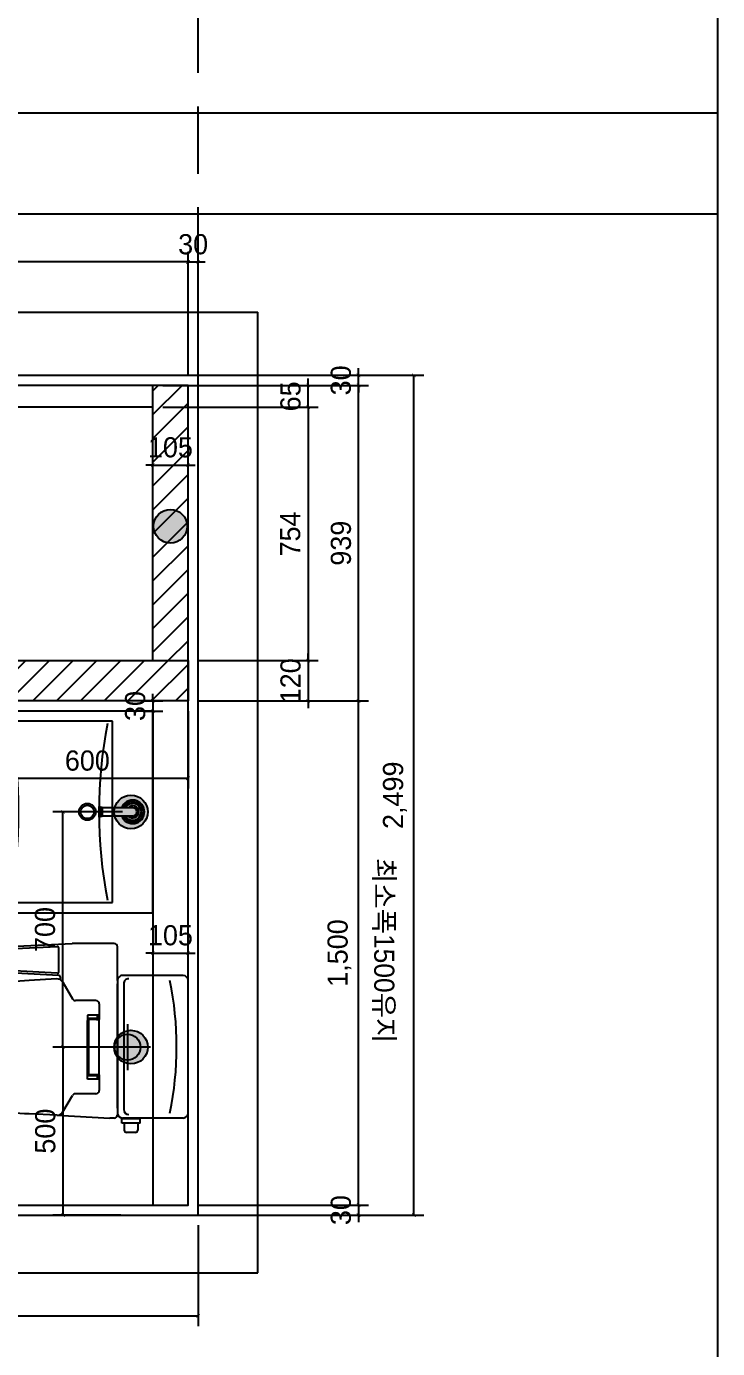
# Model space of a CAD drawing. Header units: inches. Extents: x 7740 to 83056, y -9304 to 75068.
# Drawn here: x 59339 to 61397, y 59578 to 63512 of the extents above; entities that cross this region are included whole.
import ezdxf
from ezdxf.enums import TextEntityAlignment as Align

# ---------------------------------------------------------------- set-up
doc = ezdxf.new("R2010")
doc.units = ezdxf.units.IN
doc.header["$LTSCALE"] = 50
doc.header["$MEASUREMENT"] = 0
doc.linetypes.add('DH-HID2', pattern=[1.2, 0.8, -0.4])
for name, color, linetype in [('0-ELC TEXT', 7, 'Continuous'), ('0-SHEET', 7, 'Continuous'), ('02-WAL', 2, 'Continuous'), ('03-WAL NEW', 3, 'Continuous'), ('06-FUR', 6, 'Continuous'), ('07-DIM', 5, 'Continuous'), ('07-DIM WAL', 5, 'Continuous'), ('9.보조선', 5, 'Continuous'), ('CO-BATH', 6, 'Continuous'), ('F-SYM', 7, 'Continuous'), ('FORM(YOURNAME)-11', 1, 'Continuous')]:
    doc.layers.add(name, color=color, linetype=linetype)
doc.styles.add('YOURNAME', font='HY울릉도M.TTF')
doc.styles.add('마감재', font='stylu.ttf')
doc.styles.add('코레일둥고', font='Korail_Round_Gothic_Medium.ttf')
doc.dimstyles.new('사본 벽치수 Copy of DIM-30', dxfattribs={"dimscale": 30, "dimtxt": 2, "dimasz": 0.7, "dimexe": 1, "dimexo": 1, "dimgap": 0.7, "dimtad": 1, "dimdec": 0, "dimzin": 1, "dimdsep": 46, "dimlunit": 6, "dimtxsty": '마감재', "dimblk": 'ARCHTICK', "dimcen": -0.09, "dimclrd": 256, "dimclre": 256, "dimclrt": 3, "dimadec": 0, "dimazin": 0, "dimtfac": 1, "dimtdec": 0, "dimtix": 1, "dimtmove": 2, "dimatfit": 0, "dimldrblk": 'ARCHTICK', "dimfxl": 0, "dimtolj": 1, "dimtzin": 0, "dimarcsym": 0})
pattern_1 = [(45, (17657.25, -843.75), (-35.35534, 35.35534), [])]

# ---------------------------------------------------------------- blocks, each defined once
blk = doc.blocks.new('FORM-PLAN')
at = {"layer": 'Defpoints', "color": 158}
blk.add_lwpolyline([(-69444, 53115), (-64, 53115), (-64, 1215), (-69444, 1215)], close=True, dxfattribs=at)
at = {"layer": 'FORM(YOURNAME)-11', "color": 3, "style": 'YOURNAME'}
for tag, height, p in [('1', 450, (9905, 18188)), ('2', 450, (9905, 17544)), ('3', 450, (9905, 16257)), ('4', 450, (9905, 14326)), ('5', 515, (9905, 12009)), ('6', 515, (9905, 9757)), ('7', 515, (9905, 7504)), ('8', 515, (9905, 5252)), ('9', 515, (9905, 2999)), ('10', 515, (5655, 811)), ('11', 515, (9905, 747)), ('12', 515, (5655, -1441)), ('13', 515, (9905, -1441))]:
    blk.add_attdef(tag, text='', height=height, dxfattribs=at).set_placement(p, align=Align.MIDDLE_RIGHT)
blk = doc.blocks.new('*U810')
at = {"layer": 'F-SYM', "xscale": 0.15, "yscale": 0.15, "zscale": 0.15}
blk.add_blockref('FORM-PLAN', (61406.4, 59028.4), dxfattribs=at)
blk = doc.blocks.new('B-306')
at = {"layer": 'CO-BATH'}
for p, q in [((150, 227.2), (150, 247.9)), ((157, 254.9), (183, 254.9)), ((190, 227.2), (190, 247.9)), ((0, 197), (0, -197)), ((15, 212), (195.3, 212)), ((142.3, 227.2), (197.7, 227.2)), ((142.3, 227.2), (142.3, 214.8)), ((142.3, 214.8), (197.7, 214.8)), ((197.7, 227.2), (197.7, 214.8)), ((210.3, -197), (210.3, 197)), ((220.3, 212), (233, 212)), ((391.1, 203.4), (233, 212)), ((391.1, 203.4), (473.3, 199)), ((191.6, -187.5), (191.6, 186.9)), ((210.3, 182.5), (210.3, -187.1)), ((372.8, 193.7), (343.9, 144.8)), ((570.3, 184.5), (610.5, 176.1)), ((582.7, 184.5), (622.9, 176.1)), ((610.5, 176.1), (648.2, 162.4)), ((622.9, 176.1), (660.6, 162.4)), ((648.2, 162.4), (682.3, 143.8)), ((660.6, 162.4), (694.7, 143.8)), ((264.4, 83), (264.4, 129.9)), ((274.4, 139.9), (335.3, 139.9)), ((682.3, 143.8), (711.7, 120.8)), ((694.7, 143.8), (724.1, 120.8)), ((711.7, 120.8), (735.6, 94.2)), ((724.1, 120.8), (748, 94.2)), ((210.2, -87.7), (210.2, 85.6)), ((264.4, 96), (299.2, 96)), ((264.4, 96), (264.4, 86)), ((264.4, 86), (299.2, 86)), ((264.4, 83), (264.4, -89)), ((264.4, 83), (295.2, 83)), ((269.4, 98.7), (269.4, 80.1)), ((295.2, 83), (295.2, -81)), ((299.2, 96), (299.2, -78.7)), ((735.6, 94.2), (753.2, 64.7)), ((748, 94.2), (765.6, 64.7)), ((180.3, -67.4), (180.3, 69.4)), ((753.2, 64.7), (763.9, 33.4)), ((765.6, 64.7), (776.4, 33.4)), ((111.7, 1), (248.6, 1)), ((180.2, 1), (180.2, 1)), ((763.9, 33.4), (767.6, 1)), ((767.6, 1), (763.9, -31.4)), ((776.4, 33.4), (780, 1)), ((780, 1), (776.4, -31.4)), ((763.9, -31.4), (753.2, -62.7)), ((776.4, -31.4), (765.6, -62.7)), ((269.4, -78.1), (269.4, -97.3)), ((299.2, -94), (299.2, -74.9)), ((753.2, -62.7), (735.6, -92.2)), ((765.6, -62.7), (748, -92.2)), ((264.4, -81), (295.2, -81)), ((264.4, -127.9), (264.4, -81)), ((264.4, -84), (264.4, -94)), ((264.4, -84), (299.2, -84)), ((264.4, -94), (299.2, -94)), ((735.6, -92.2), (711.7, -118.8)), ((748, -92.2), (724.1, -118.8)), ((274.4, -137.9), (335.3, -137.9)), ((373.2, -192.3), (343.9, -142.8)), ((682.3, -141.8), (648.2, -160.4)), ((694.7, -141.8), (660.6, -160.4)), ((711.7, -118.8), (682.3, -141.8)), ((724.1, -118.8), (694.7, -141.8)), ((610.5, -174.1), (570.3, -182.5)), ((622.9, -174.1), (582.7, -182.5)), ((648.2, -160.4), (610.5, -174.1)), ((660.6, -160.4), (622.9, -174.1)), ((15, -212), (195.3, -212)), ((210.3, -197), (210.3, -297.2)), ((380.2, -199.3), (380.2, -207.3)), ((384.6, -223.8), (384.6, -293)), ((384.9, -212.3), (550.8, -221.5)), ((389.9, -218.8), (535.2, -226.8)), ((391.6, -202.1), (473.3, -197)), ((560.3, -231.5), (560.3, -287.5)), ((544.6, -236.8), (544.6, -281.2)), ((220.1, -307), (345.2, -307)), ((550.7, -297.4), (345.2, -307)), ((535.1, -291.2), (389.8, -298))]:
    blk.add_line(p, q, dxfattribs=at)
blk.add_circle((180.2, 1), 38.4, dxfattribs=at)
for centre, radius, start, end in [((157, 247.9), 7, 90, 180), ((183, 247.9), 7, 0, 90), ((15, 197), 15, 90, 180), ((1014.3, 0), 980.2, 168.4061, 191.5939), ((176.6, 186.9), 15, 0, 90), ((195.3, 197), 15, 0, 90), ((220.3, 202), 10, 90, 180), ((390, 183.5), 20, 86.9031, 149.352), ((444.4, -440.2), 639.8, 77.5149, 87.4115), ((274.4, 129.9), 10, 90, 180), ((335.3, 149.9), 10, 270, 329.352), ((274.4, -127.9), 10, 180, 270), ((335.3, -147.9), 10, 30.648, 90), ((176.6, -187.5), 15, 270, 0), ((390.4, -182.1), 20, 210.648, 273.5722), ((444.4, 442.2), 639.8, 272.5885, 282.4851), ((15, -197), 15, 180, 270), ((195.3, -197), 15, 270, 0), ((385.2, -207.3), 5, 180, 266.8224), ((389.6, -223.8), 5, 86.8224, 180), ((534.6, -236.8), 10, 0, 86.8224), ((550.3, -231.5), 10, 0, 86.8224), ((220.1, -297.2), 9.82, 180, 270), ((389.6, -293), 5, 180, 272.6619), ((534.6, -281.2), 10, 272.6619, 0), ((550.3, -287.5), 10, 272.6619, 0)]:
    blk.add_arc(centre, radius, start, end, dxfattribs=at)
blk = doc.blocks.new('B-003')
at = {"layer": 'CO-BATH'}
for p, q in [((-300, 0), (-300, -470)), ((300, 0), (-300, 0)), ((300, -470), (300, 0)), ((-300, -470), (300, -470))]:
    blk.add_line(p, q, dxfattribs=at)
at = {"layer": 'CO-BATH', "color": 8}
for p, q in [((-12.5, -60), (-12.5, -150.5)), ((12.5, -60), (12.5, -150.5)), ((-270, -120), (-270, -440)), ((270, -120), (-270, -120)), ((-14.5, -155.5), (-14.5, -160.5)), ((-13.5, -150.5), (-13.5, -155.5)), ((13.5, -150.5), (13.5, -155.5)), ((14.5, -155.5), (14.5, -160.5)), ((270, -440), (270, -120)), ((-14.5, -160.5), (14.5, -160.5)), ((-270, -440), (270, -440))]:
    blk.add_line(p, q, dxfattribs=at)
at = {"layer": 'CO-BATH', "color": 251}
for p, q in [((-14.5, -155.5), (14.5, -155.5)), ((-13.5, -150.5), (13.5, -150.5))]:
    blk.add_line(p, q, dxfattribs=at)
at = {"layer": 'CO-BATH', "color": 8}
blk.add_circle((0, -195), 25, dxfattribs=at)
at = {"layer": 'CO-BATH', "color": 251}
blk.add_circle((0, -195), 20, dxfattribs=at)
at = {"layer": 'CO-BATH', "color": 8}
for radius, start, end in [(35, 290.9248, 249.0751), (12.5, 360, 180)]:
    blk.add_arc((0, -60), radius, start, end, dxfattribs=at)
at = {"layer": 'CO-BATH', "color": 251}
for centre, radius, start, end in [((0, -60), 30, 294.6243, 245.3757), ((0, -60), 25, 300, 240), ((0, -60), 18, 313.9829, 226.017), ((0, 1201.9), 1362.4, 258.891, 281.109), ((0, -1761.9), 1362.4, 78.891, 101.109)]:
    blk.add_arc(centre, radius, start, end, dxfattribs=at)
blk = doc.blocks.new('_ARCHTICK')
at = {"color": 0, "linetype": 'ByBlock', "const_width": 0.075}
blk.add_lwpolyline([(-0.25, -0.25), (0.25, 0.25)], dxfattribs=at)
blk = doc.blocks.new('*D403')
at = {"layer": '07-DIM', "lineweight": -2}
for p, q in [((59850.1, 60004.5), (60357.6, 60004.5)), ((60327.6, 60004.5), (60327.6, 60025.5)), ((60327.6, 60004.5), (60327.6, 59974.5)), ((59850.1, 59974.5), (60357.6, 59974.5)), ((60327.6, 59974.5), (60327.6, 59953.5))]:
    blk.add_line(p, q, dxfattribs=at)
at = {"layer": 'Defpoints', "color": 0}
for p in [(59820.1, 60004.5), (59820.1, 59974.5), (60327.6, 59974.5)]:
    blk.add_point(p, dxfattribs=at)
at = {"layer": '07-DIM', "lineweight": -2, "xscale": 21, "yscale": 21, "zscale": 21}
for p, rotation in [((60327.6, 60004.5), 270), ((60327.6, 59974.5), 90)]:
    blk.add_blockref('_ARCHTICK', p, dxfattribs=dict(at, rotation=rotation))
at = {"layer": '07-DIM', "color": 3, "insert": (60275.3, 59989.5), "char_height": 60, "attachment_point": 5, "rotation": 90, "style": '마감재'}
blk.add_mtext('\\A1;30', dxfattribs=at)
blk = doc.blocks.new('*D404')
at = {"layer": '07-DIM', "lineweight": -2}
for p, q in [((59850.1, 61504.5), (60357.6, 61504.5)), ((60327.6, 60004.5), (60327.6, 61504.5)), ((59850.1, 60004.5), (60357.6, 60004.5))]:
    blk.add_line(p, q, dxfattribs=at)
at = {"layer": 'Defpoints', "color": 0}
for p in [(59820.1, 61504.5), (60327.6, 61504.5), (59820.1, 60004.5)]:
    blk.add_point(p, dxfattribs=at)
at = {"layer": '07-DIM', "lineweight": -2, "xscale": 21, "yscale": 21, "zscale": 21}
for p, rotation in [((60327.6, 61504.5), 90), ((60327.6, 60004.5), 270)]:
    blk.add_blockref('_ARCHTICK', p, dxfattribs=dict(at, rotation=rotation))
at = {"layer": '07-DIM', "color": 3, "insert": (60270.9, 60754.5), "char_height": 60, "attachment_point": 5, "rotation": 90, "style": '마감재'}
blk.add_mtext('\\A1;1,500', dxfattribs=at)
blk = doc.blocks.new('*D405')
at = {"layer": '07-DIM', "lineweight": -2}
for p, q in [((59850.1, 62443.5), (60357.6, 62443.5)), ((60327.6, 61504.5), (60327.6, 62443.5)), ((59850.1, 61504.5), (60357.6, 61504.5))]:
    blk.add_line(p, q, dxfattribs=at)
at = {"layer": 'Defpoints', "color": 0}
for p in [(59820.1, 62443.5), (60327.6, 62443.5), (59820.1, 61504.5)]:
    blk.add_point(p, dxfattribs=at)
at = {"layer": '07-DIM', "lineweight": -2, "xscale": 21, "yscale": 21, "zscale": 21}
for p, rotation in [((60327.6, 62443.5), 90), ((60327.6, 61504.5), 270)]:
    blk.add_blockref('_ARCHTICK', p, dxfattribs=dict(at, rotation=rotation))
at = {"layer": '07-DIM', "color": 3, "insert": (60275.5, 61974), "char_height": 60, "attachment_point": 5, "rotation": 90, "style": '마감재'}
blk.add_mtext('\\A1;939', dxfattribs=at)
blk = doc.blocks.new('*D406')
at = {"layer": '07-DIM', "lineweight": -2}
for p, q in [((59850.1, 62473.5), (60357.6, 62473.5)), ((60327.6, 62473.5), (60327.6, 62494.5)), ((60327.6, 62443.5), (60327.6, 62473.5)), ((59850.1, 62443.5), (60357.6, 62443.5)), ((60327.6, 62443.5), (60327.6, 62422.5))]:
    blk.add_line(p, q, dxfattribs=at)
at = {"layer": 'Defpoints', "color": 0}
for p in [(59820.1, 62473.5), (60327.6, 62473.5), (59820.1, 62443.5)]:
    blk.add_point(p, dxfattribs=at)
at = {"layer": '07-DIM', "lineweight": -2, "xscale": 21, "yscale": 21, "zscale": 21}
for p, rotation in [((60327.6, 62473.5), 270), ((60327.6, 62443.5), 90)]:
    blk.add_blockref('_ARCHTICK', p, dxfattribs=dict(at, rotation=rotation))
at = {"layer": '07-DIM', "color": 3, "insert": (60275.3, 62458.5), "char_height": 60, "attachment_point": 5, "rotation": 90, "style": '마감재'}
blk.add_mtext('\\A1;30', dxfattribs=at)
blk = doc.blocks.new('*D407')
at = {"layer": '07-DIM', "lineweight": -2}
for p, q in [((59745.1, 62378.5), (60207.6, 62378.5)), ((60177.6, 62378.5), (60177.6, 61624.5)), ((59850.1, 61624.5), (60207.6, 61624.5))]:
    blk.add_line(p, q, dxfattribs=at)
at = {"layer": 'Defpoints', "color": 0}
for p in [(59715.1, 62378.5), (59820.1, 61624.5), (60177.6, 61624.5)]:
    blk.add_point(p, dxfattribs=at)
at = {"layer": '07-DIM', "lineweight": -2, "xscale": 21, "yscale": 21, "zscale": 21}
for p, rotation in [((60177.6, 62378.5), 90), ((60177.6, 61624.5), 270)]:
    blk.add_blockref('_ARCHTICK', p, dxfattribs=dict(at, rotation=rotation))
at = {"layer": '07-DIM', "color": 3, "insert": (60124.4, 62001.5), "char_height": 60, "attachment_point": 5, "rotation": 90, "style": '마감재'}
blk.add_mtext('\\A1;754', dxfattribs=at)
blk = doc.blocks.new('*D408')
at = {"layer": '07-DIM', "lineweight": -2}
for p, q in [((59850.1, 61624.5), (60207.6, 61624.5)), ((60177.6, 61624.5), (60177.6, 61645.5)), ((60177.6, 61624.5), (60177.6, 61504.5)), ((59850.1, 61504.5), (60207.6, 61504.5)), ((60177.6, 61504.5), (60177.6, 61483.5))]:
    blk.add_line(p, q, dxfattribs=at)
at = {"layer": 'Defpoints', "color": 0}
for p in [(59820.1, 61624.5), (59820.1, 61504.5), (60177.6, 61504.5)]:
    blk.add_point(p, dxfattribs=at)
at = {"layer": '07-DIM', "lineweight": -2, "xscale": 21, "yscale": 21, "zscale": 21}
for p, rotation in [((60177.6, 61624.5), 270), ((60177.6, 61504.5), 90)]:
    blk.add_blockref('_ARCHTICK', p, dxfattribs=dict(at, rotation=rotation))
at = {"layer": '07-DIM', "color": 3, "insert": (60125.5, 61564.5), "char_height": 60, "attachment_point": 5, "rotation": 90, "style": '마감재'}
blk.add_mtext('\\A1;120', dxfattribs=at)
blk = doc.blocks.new('*D409')
at = {"layer": '07-DIM', "lineweight": -2}
for p, q in [((59820.1, 62473.5), (59820.1, 62841)), ((59850.1, 62483.7), (59850.1, 62841)), ((59820.1, 62811), (59799.1, 62811)), ((59820.1, 62811), (59850.1, 62811)), ((59850.1, 62811), (59871.1, 62811))]:
    blk.add_line(p, q, dxfattribs=at)
at = {"layer": 'Defpoints', "color": 0}
for p in [(59850.1, 62811), (59820.1, 62443.5), (59850.1, 62453.7)]:
    blk.add_point(p, dxfattribs=at)
at = {"layer": '07-DIM', "lineweight": -2, "xscale": 21, "yscale": 21, "zscale": 21}
blk.add_blockref('_ARCHTICK', (59820.1, 62811), dxfattribs=at)
at = {"layer": '07-DIM', "lineweight": -2, "xscale": 21, "yscale": 21, "zscale": 21, "rotation": 180}
blk.add_blockref('_ARCHTICK', (59850.1, 62811), dxfattribs=at)
at = {"layer": '07-DIM', "color": 3, "insert": (59835.1, 62863.2), "char_height": 60, "attachment_point": 5, "style": '마감재'}
blk.add_mtext('\\A1;30', dxfattribs=at)
blk = doc.blocks.new('*D410')
at = {"layer": '07-DIM', "lineweight": -2}
for p, q in [((58495.1, 62408.5), (58495.1, 62841)), ((59820.1, 62473.5), (59820.1, 62841)), ((59820.1, 62811), (58495.1, 62811))]:
    blk.add_line(p, q, dxfattribs=at)
at = {"layer": 'Defpoints', "color": 0}
for p in [(58495.1, 62811), (59820.1, 62443.5), (58495.1, 62378.5)]:
    blk.add_point(p, dxfattribs=at)
at = {"layer": '07-DIM', "lineweight": -2, "xscale": 21, "yscale": 21, "zscale": 21, "rotation": 180}
blk.add_blockref('_ARCHTICK', (58495.1, 62811), dxfattribs=at)
at = {"layer": '07-DIM', "lineweight": -2, "xscale": 21, "yscale": 21, "zscale": 21}
blk.add_blockref('_ARCHTICK', (59820.1, 62811), dxfattribs=at)
at = {"layer": '07-DIM', "color": 3, "insert": (59157.6, 62867.4), "char_height": 60, "attachment_point": 5, "style": '마감재'}
blk.add_mtext('\\A1;1,325', dxfattribs=at)
blk = doc.blocks.new('*D418')
at = {"layer": '07-DIM', "lineweight": -2}
for p, q in [((59220.1, 61474.5), (59220.1, 61244.5)), ((59820.1, 61474.5), (59820.1, 61244.5)), ((59220.1, 61274.5), (59820.1, 61274.5))]:
    blk.add_line(p, q, dxfattribs=at)
at = {"layer": 'Defpoints', "color": 0}
for p in [(59220.1, 61504.5), (59820.1, 61504.5), (59820.1, 61274.5)]:
    blk.add_point(p, dxfattribs=at)
at = {"layer": '07-DIM', "lineweight": -2, "xscale": 21, "yscale": 21, "zscale": 21, "rotation": 180}
blk.add_blockref('_ARCHTICK', (59220.1, 61274.5), dxfattribs=at)
at = {"layer": '07-DIM', "lineweight": -2, "xscale": 21, "yscale": 21, "zscale": 21}
blk.add_blockref('_ARCHTICK', (59820.1, 61274.5), dxfattribs=at)
at = {"layer": '07-DIM', "color": 3, "insert": (59520.1, 61326.8), "char_height": 60, "attachment_point": 5, "style": '마감재'}
blk.add_mtext('\\A1;600', dxfattribs=at)
blk = doc.blocks.new('*D419')
at = {"layer": '07-DIM', "lineweight": -2}
for p, q in [((59715.1, 60754.5), (59694.1, 60754.5)), ((59715.1, 60754.5), (59820.1, 60754.5)), ((59820.1, 60754.5), (59841.1, 60754.5))]:
    blk.add_line(p, q, dxfattribs=at)
at = {"layer": 'Defpoints', "color": 0}
for p in [(59715.1, 60754.5), (59820.1, 60754.5), (59820.1, 60754.5)]:
    blk.add_point(p, dxfattribs=at)
at = {"layer": '07-DIM', "lineweight": -2, "xscale": 21, "yscale": 21, "zscale": 21}
blk.add_blockref('_ARCHTICK', (59715.1, 60754.5), dxfattribs=at)
at = {"layer": '07-DIM', "lineweight": -2, "xscale": 21, "yscale": 21, "zscale": 21, "rotation": 180}
blk.add_blockref('_ARCHTICK', (59820.1, 60754.5), dxfattribs=at)
at = {"layer": '07-DIM', "color": 3, "insert": (59767.6, 60807), "char_height": 60, "attachment_point": 5, "style": '마감재'}
blk.add_mtext('\\A1;105', dxfattribs=at)
blk = doc.blocks.new('*D420')
at = {"layer": '07-DIM', "lineweight": -2}
for p, q in [((59715.1, 62206.4), (59694.1, 62206.4)), ((59715.1, 62206.4), (59820.1, 62206.4)), ((59820.1, 62206.4), (59841.1, 62206.4))]:
    blk.add_line(p, q, dxfattribs=at)
at = {"layer": 'Defpoints', "color": 0}
for p in [(59715.1, 62206.4), (59820.1, 62206.4), (59820.1, 62206.4)]:
    blk.add_point(p, dxfattribs=at)
at = {"layer": '07-DIM', "lineweight": -2, "xscale": 21, "yscale": 21, "zscale": 21}
blk.add_blockref('_ARCHTICK', (59715.1, 62206.4), dxfattribs=at)
at = {"layer": '07-DIM', "lineweight": -2, "xscale": 21, "yscale": 21, "zscale": 21, "rotation": 180}
blk.add_blockref('_ARCHTICK', (59820.1, 62206.4), dxfattribs=at)
at = {"layer": '07-DIM', "color": 3, "insert": (59767.6, 62259), "char_height": 60, "attachment_point": 5, "style": '마감재'}
blk.add_mtext('\\A1;105', dxfattribs=at)
blk = doc.blocks.new('*D442')
at = {"layer": '07-DIM', "lineweight": -2}
for p, q in [((57740.1, 59944.5), (57740.1, 59644.5)), ((59850.1, 59944.5), (59850.1, 59644.5)), ((57740.1, 59674.5), (59850.1, 59674.5))]:
    blk.add_line(p, q, dxfattribs=at)
at = {"layer": 'Defpoints', "color": 0}
for p in [(57740.1, 59974.5), (59850.1, 59974.5), (59850.1, 59674.5)]:
    blk.add_point(p, dxfattribs=at)
at = {"layer": '07-DIM', "lineweight": -2, "xscale": 21, "yscale": 21, "zscale": 21, "rotation": 180}
blk.add_blockref('_ARCHTICK', (57740.1, 59674.5), dxfattribs=at)
at = {"layer": '07-DIM', "lineweight": -2, "xscale": 21, "yscale": 21, "zscale": 21}
blk.add_blockref('_ARCHTICK', (59850.1, 59674.5), dxfattribs=at)
at = {"layer": '07-DIM', "color": 3, "insert": (58795.1, 59731.1), "char_height": 60, "attachment_point": 5, "style": '마감재'}
blk.add_mtext('\\A1;2,110', dxfattribs=at)
blk = doc.blocks.new('*D443')
at = {"layer": '07-DIM', "lineweight": -2}
for p, q in [((59880.1, 62473.5), (60522.4, 62473.5)), ((60492.4, 59974.5), (60492.4, 62473.5)), ((59880.1, 59974.5), (60522.4, 59974.5))]:
    blk.add_line(p, q, dxfattribs=at)
at = {"layer": 'Defpoints', "color": 0}
for p in [(59850.1, 62473.5), (60492.4, 62473.5), (59850.1, 59974.5)]:
    blk.add_point(p, dxfattribs=at)
at = {"layer": '07-DIM', "lineweight": -2, "xscale": 21, "yscale": 21, "zscale": 21}
for p, rotation in [((60492.4, 62473.5), 90), ((60492.4, 59974.5), 270)]:
    blk.add_blockref('_ARCHTICK', p, dxfattribs=dict(at, rotation=rotation))
at = {"layer": '07-DIM', "color": 3, "insert": (60436, 61224), "char_height": 60, "attachment_point": 5, "rotation": 90, "style": '마감재'}
blk.add_mtext('\\A1;2,499', dxfattribs=at)
blk = doc.blocks.new('*D449')
at = {"layer": '07-DIM', "lineweight": -2}
for p, q in [((59620.1, 60474.5), (59417.6, 60474.5)), ((59447.6, 60474.5), (59447.6, 59974.5)), ((59620.1, 59974.5), (59417.6, 59974.5))]:
    blk.add_line(p, q, dxfattribs=at)
at = {"layer": 'Defpoints', "color": 0}
for p in [(59650.1, 60474.5), (59447.6, 59974.5), (59650.1, 59974.5)]:
    blk.add_point(p, dxfattribs=at)
at = {"layer": '07-DIM', "lineweight": -2, "xscale": 21, "yscale": 21, "zscale": 21}
for p, rotation in [((59447.6, 60474.5), 90), ((59447.6, 59974.5), 270)]:
    blk.add_blockref('_ARCHTICK', p, dxfattribs=dict(at, rotation=rotation))
at = {"layer": '07-DIM', "color": 3, "insert": (59395.1, 60224.5), "char_height": 60, "attachment_point": 5, "rotation": 90, "style": '마감재'}
blk.add_mtext('\\A1;500', dxfattribs=at)
blk = doc.blocks.new('*D450')
at = {"layer": '07-DIM', "lineweight": -2}
for p, q in [((59625.1, 61174.5), (59417.6, 61174.5)), ((59447.6, 60474.5), (59447.6, 61174.5)), ((59620.1, 60474.5), (59417.6, 60474.5))]:
    blk.add_line(p, q, dxfattribs=at)
at = {"layer": 'Defpoints', "color": 0}
for p in [(59447.6, 61174.5), (59655.1, 61174.5), (59650.1, 60474.5)]:
    blk.add_point(p, dxfattribs=at)
at = {"layer": '07-DIM', "lineweight": -2, "xscale": 21, "yscale": 21, "zscale": 21}
for p, rotation in [((59447.6, 61174.5), 90), ((59447.6, 60474.5), 270)]:
    blk.add_blockref('_ARCHTICK', p, dxfattribs=dict(at, rotation=rotation))
at = {"layer": '07-DIM', "color": 3, "insert": (59394.3, 60824.5), "char_height": 60, "attachment_point": 5, "rotation": 90, "style": '마감재'}
blk.add_mtext('\\A1;700', dxfattribs=at)
blk = doc.blocks.new('*D451')
at = {"layer": '07-DIM', "lineweight": -2}
for p, q in [((59686.4, 61504.5), (59745.1, 61504.5)), ((59715.1, 61504.5), (59715.1, 61525.5)), ((59715.1, 61504.5), (59715.1, 61474.5)), ((59686.4, 61474.5), (59745.1, 61474.5)), ((59715.1, 61474.5), (59715.1, 61453.5))]:
    blk.add_line(p, q, dxfattribs=at)
at = {"layer": 'Defpoints', "color": 0}
for p in [(59656.4, 61504.5), (59656.4, 61474.5), (59715.1, 61474.5)]:
    blk.add_point(p, dxfattribs=at)
at = {"layer": '07-DIM', "lineweight": -2, "xscale": 21, "yscale": 21, "zscale": 21}
for p, rotation in [((59715.1, 61504.5), 270), ((59715.1, 61474.5), 90)]:
    blk.add_blockref('_ARCHTICK', p, dxfattribs=dict(at, rotation=rotation))
at = {"layer": '07-DIM', "color": 3, "insert": (59662.8, 61489.5), "char_height": 60, "attachment_point": 5, "rotation": 90, "style": '마감재'}
blk.add_mtext('\\A1;30', dxfattribs=at)
blk = doc.blocks.new('*D452')
at = {"layer": '07-DIM', "lineweight": -2}
for p, q in [((59745.1, 62443.5), (60207.6, 62443.5)), ((60177.6, 62443.5), (60177.6, 62464.5)), ((60177.6, 62378.5), (60177.6, 62443.5)), ((59745.1, 62378.5), (60207.6, 62378.5)), ((60177.6, 62378.5), (60177.6, 62357.5))]:
    blk.add_line(p, q, dxfattribs=at)
at = {"layer": 'Defpoints', "color": 0}
for p in [(59715.1, 62443.5), (60177.6, 62443.5), (59715.1, 62378.5)]:
    blk.add_point(p, dxfattribs=at)
at = {"layer": '07-DIM', "lineweight": -2, "xscale": 21, "yscale": 21, "zscale": 21}
for p, rotation in [((60177.6, 62443.5), 270), ((60177.6, 62378.5), 90)]:
    blk.add_blockref('_ARCHTICK', p, dxfattribs=dict(at, rotation=rotation))
at = {"layer": '07-DIM', "color": 3, "insert": (60125.3, 62411), "char_height": 60, "attachment_point": 5, "rotation": 90, "style": '마감재'}
blk.add_mtext('\\A1;65', dxfattribs=at)

msp = doc.modelspace()

# ---------------------------------------------------------------- hatches: boundary and pattern name
h = msp.add_hatch(color=1)
h.dxf.hatch_style = 1
edge = h.paths.add_edge_path()
edge.add_arc((59767.6, 62024.5), 50, 0, 360)
h = msp.add_hatch(color=10)
h.dxf.hatch_style = 1
edge = h.paths.add_edge_path()
edge.add_arc((59650.1, 61174.5), 50, 0, 360)
h = msp.add_hatch(color=10)
h.dxf.hatch_style = 1
edge = h.paths.add_edge_path()
edge.add_arc((59650.1, 60474.5), 50, 0, 360)
at = {"layer": '03-WAL NEW'}
h = msp.add_hatch(dxfattribs=at)
h.set_pattern_fill('_USER', color=256, scale=50, angle=45, pattern_type=0)
h.set_pattern_definition(pattern_1)
h.paths.add_polyline_path([(59715.1, 61624.5), (59820.1, 61624.5), (59820.1, 62443.5), (59715.1, 62443.5)])
h = msp.add_hatch(dxfattribs=at)
h.set_pattern_fill('_USER', color=256, scale=50, angle=45, pattern_type=0)
h.set_pattern_definition(pattern_1)
h.paths.add_polyline_path([(59220.1, 61624.5), (59820.1, 61624.5), (59820.1, 61504.5), (59220.1, 61504.5)])

# ---------------------------------------------------------------- linework, layer by layer
at = {"color": 1}
msp.add_circle((59767.6, 62024.5), 50, dxfattribs=at)
at = {"color": 10}
for centre in [(59650.1, 61174.5), (59650.1, 60474.5)]:
    msp.add_circle(centre, 50, dxfattribs=at)
at = {"layer": '0-SHEET'}
for p, q in [((61396.8, 63253.2), (50989.8, 63253.2)), ((61396.8, 62953.2), (50989.8, 62953.2))]:
    msp.add_line(p, q, dxfattribs=at)
at = {"layer": '02-WAL'}
for p, q in [((57562.6, 62661), (60027.6, 62661)), ((60027.6, 59803), (60027.6, 62661)), ((57740.1, 62473.5), (59850.1, 62473.5)), ((59850.1, 59974.5), (59850.1, 62473.5)), ((57740.1, 59974.5), (59850.1, 59974.5)), ((59042.6, 59803), (60027.6, 59803))]:
    msp.add_line(p, q, dxfattribs=at)
at = {"layer": '03-WAL NEW'}
for p, q in [((59715.1, 61624.5), (59715.1, 62443.5)), ((59715.1, 62378.5), (58615.1, 62378.5)), ((59715.1, 61504.5), (59715.1, 60004.5))]:
    msp.add_line(p, q, dxfattribs=at)
msp.add_lwpolyline([(59220.1, 61624.5), (59820.1, 61624.5), (59820.1, 61504.5), (59220.1, 61504.5)], close=True, dxfattribs=at)
at = {"layer": '9.보조선'}
msp.add_lwpolyline([(59820.1, 62443.5), (57770.1, 62443.5), (57770.1, 60004.5), (59820.1, 60004.5)], close=True, dxfattribs=at)
at = {"layer": 'CO-BATH', "color": 251, "linetype": 'DH-HID2', "ltscale": 5}
msp.add_line((59850.1, 62473.5), (59850.1, 64074.5), dxfattribs=at)

# ---------------------------------------------------------------- block references
at = {"layer": '06-FUR'}
msp.add_blockref('*U810', (0, 0), dxfattribs=at)
at = {"layer": '06-FUR', "rotation": 180}
msp.add_blockref('B-306', (59820.1, 60475.5), dxfattribs=at)
at = {"layer": '07-DIM WAL', "rotation": 270}
msp.add_blockref('B-003', (59715.1, 61174.5), dxfattribs=at)

# ---------------------------------------------------------------- texts
at = {"layer": '0-ELC TEXT', "color": 10, "style": '코레일둥고'}
msp.add_text('최소폭1500유지', height=60, rotation=270, dxfattribs=at).set_placement((60374.3, 61037.1))

# ---------------------------------------------------------------- dimensions: what is measured, and where the dimension line sits
at = {"layer": '07-DIM'}
for base, p1, p2, picture, middle in [((58495.1, 62811), (59820.1, 62443.5), (58495.1, 62378.5), '*D410', (59157.6, 62867.4)), ((59850.1, 62811), (59820.1, 62443.5), (59850.1, 62453.7), '*D409', (59835.1, 62863.2)), ((59820.1, 62206.4), (59715.1, 62206.4), (59820.1, 62206.4), '*D420', (59767.6, 62259)), ((59820.1, 61274.5), (59220.1, 61504.5), (59820.1, 61504.5), '*D418', (59520.1, 61326.8)), ((59820.1, 60754.5), (59715.1, 60754.5), (59820.1, 60754.5), '*D419', (59767.6, 60807)), ((59850.1, 59674.5), (57740.1, 59974.5), (59850.1, 59974.5), '*D442', (58795.1, 59731.1))]:
    dim = msp.add_linear_dim(base=base, p1=p1, p2=p2, dimstyle='사본 벽치수 Copy of DIM-30', override={"dimfxl": 1.25}, dxfattribs=at)
    dim.commit()
    dim.dimension.update_dxf_attribs({"geometry": picture, "text_midpoint": middle})
for base, p1, p2, picture, middle in [((60327.6, 62473.5), (59820.1, 62443.5), (59820.1, 62473.5), '*D406', (60275.3, 62458.5)), ((60492.4, 62473.5), (59850.1, 59974.5), (59850.1, 62473.5), '*D443', (60436, 61224)), ((60177.6, 62443.5), (59715.1, 62378.5), (59715.1, 62443.5), '*D452', (60125.3, 62411)), ((60327.6, 62443.5), (59820.1, 61504.5), (59820.1, 62443.5), '*D405', (60275.5, 61974)), ((60177.6, 61624.5), (59715.1, 62378.5), (59820.1, 61624.5), '*D407', (60124.4, 62001.5)), ((60177.6, 61504.5), (59820.1, 61624.5), (59820.1, 61504.5), '*D408', (60125.5, 61564.5)), ((59715.1, 61474.5), (59656.4, 61504.5), (59656.4, 61474.5), '*D451', (59662.8, 61489.5)), ((60327.6, 61504.5), (59820.1, 60004.5), (59820.1, 61504.5), '*D404', (60270.9, 60754.5)), ((59447.6, 61174.5), (59650.1, 60474.5), (59655.1, 61174.5), '*D450', (59394.3, 60824.5)), ((59447.6, 59974.5), (59650.1, 60474.5), (59650.1, 59974.5), '*D449', (59395.1, 60224.5)), ((60327.6, 59974.5), (59820.1, 60004.5), (59820.1, 59974.5), '*D403', (60275.3, 59989.5))]:
    dim = msp.add_linear_dim(base=base, p1=p1, p2=p2, angle=90, dimstyle='사본 벽치수 Copy of DIM-30', override={"dimfxl": 1.25}, dxfattribs=at)
    dim.commit()
    dim.dimension.update_dxf_attribs({"geometry": picture, "text_midpoint": middle})

doc.saveas('drawing.dxf')
